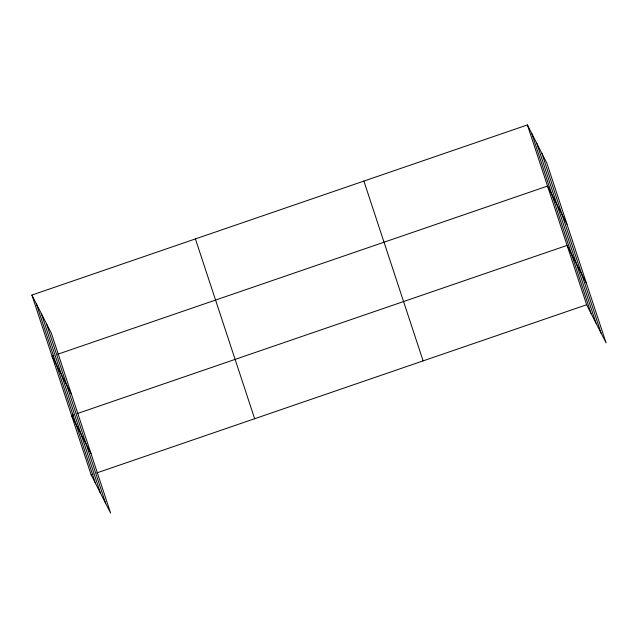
<?xml version="1.0" encoding="UTF-8"?>
<svg xmlns="http://www.w3.org/2000/svg" width="638" height="638" viewBox="0 0 638 638"><rect width="100%" height="100%" fill="white"/><g stroke="black" fill="none" stroke-linecap="round" stroke-linejoin="round"><path stroke-width="0.96" d="M31.9 295.059L51.367 333.259L110.605 513.064L91.138 474.863L31.9 295.059L527.395 124.936L546.862 163.137L606.1 342.941L586.641 304.741L527.395 124.936M53.919 355.549L52.045 356.195L71.504 394.396M57.683 354.257L547.54 186.073L566.999 224.265M73.474 414.883L71.592 415.529L91.051 453.73M77.23 413.591L567.086 245.407L586.553 283.607M91.138 474.863L93.02 474.217M96.777 472.925L586.641 304.741M541.893 153.391L601.132 333.188M536.773 143.351L596.02 323.147M531.813 133.597L591.051 313.402M363.883 181.08L423.122 360.885M195.411 238.923L254.658 418.727M46.399 323.514L105.637 503.318M41.279 313.473L100.517 493.278M36.318 303.728L95.556 483.532"/></g></svg>
